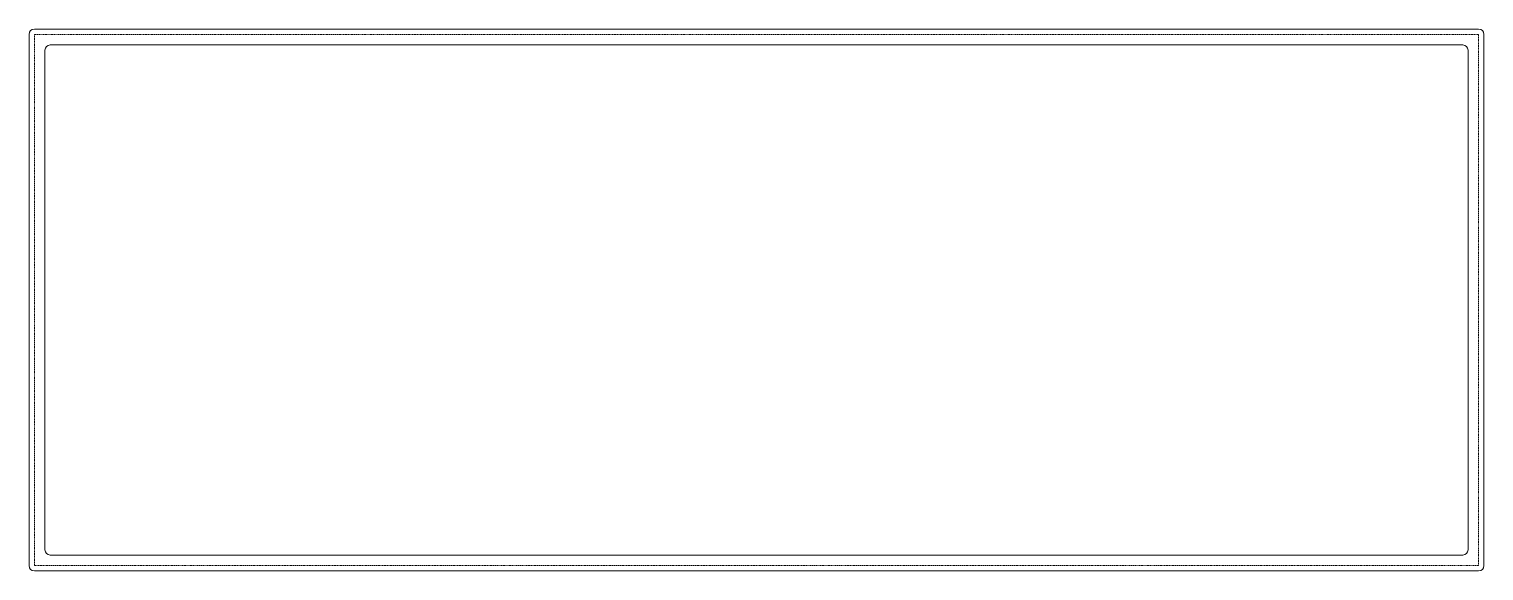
# Model space of a CAD drawing. Header units: inches. Extents: x -275 to 0, y -102 to 0.
import ezdxf

# ---------------------------------------------------------------- set-up
doc = ezdxf.new("R2010")
doc.units = ezdxf.units.IN
doc.header["$MEASUREMENT"] = 0
doc.linetypes.add('HIDDEN2', pattern=[0.1875, 0.125, -0.0625])

msp = doc.modelspace()

# ---------------------------------------------------------------- linework, layer by layer
at = {"color": 0, "linetype": 'Continuous', "lineweight": 0}
for p, q in [((-274, 0), (-1, 0)), ((-275, -101.5), (-275, -1)), ((0, -1), (0, -101.5)), ((-272, -4), (-272, -98.5)), ((-4, -3), (-271, -3)), ((-3, -98.5), (-3, -4)), ((-271, -99.5), (-4, -99.5)), ((-1, -102.5), (-274, -102.5))]:
    msp.add_line(p, q, dxfattribs=at)
at = {"color": 0, "linetype": 'HIDDEN2', "lineweight": 0}
for p, q in [((-274, -1), (-1, -1)), ((-274, -101.5), (-274, -1)), ((-1, -1), (-1, -101.5)), ((-1, -101.5), (-274, -101.5))]:
    msp.add_line(p, q, dxfattribs=at)
at = {"color": 0, "linetype": 'Continuous', "lineweight": 0, "extrusion": (-2e-16, 0, -1)}
for centre, start, end in [((274, -1), 360, 90), ((1, -1), 90, 180), ((274, -101.5), 270, 0), ((1, -101.5), 180, 270)]:
    msp.add_arc(centre, 1, start, end, dxfattribs=at)
at = {"color": 0, "linetype": 'Continuous', "lineweight": 0}
for centre, start, end in [((-271, -4), 90, 180), ((-4, -4), 0, 90), ((-271, -98.5), 180, 270), ((-4, -98.5), 270, 0)]:
    msp.add_arc(centre, 1, start, end, dxfattribs=at)

doc.saveas('drawing.dxf')
